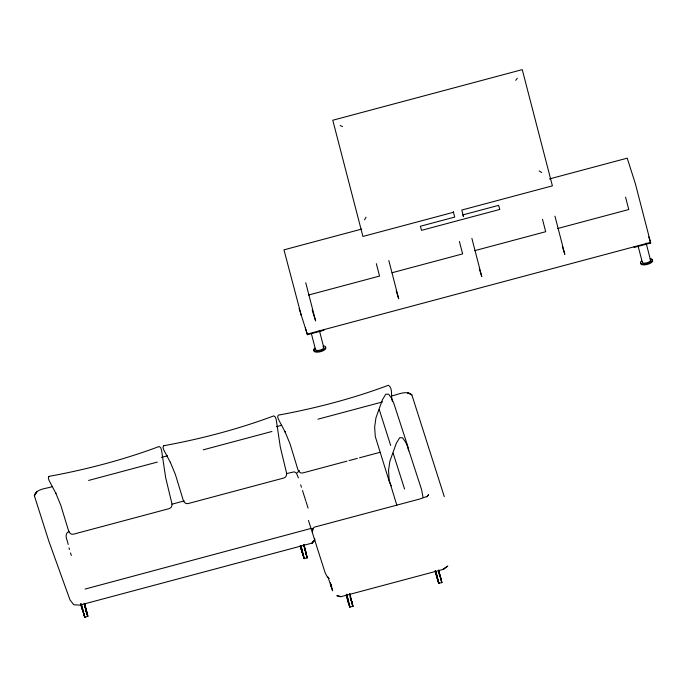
<?xml version="1.0" encoding="UTF-8"?>
<svg xmlns="http://www.w3.org/2000/svg" width="687" height="687" viewBox="0 0 687 687"><rect width="100%" height="100%" fill="white"/><g stroke="black" fill="none" stroke-linecap="round" stroke-linejoin="round"><path stroke-width="1.03" d="M312.473 530.089L312.817 528.647L314.26 527.187L420.109 498.917L427.168 496.34L428.619 494.683L426.764 496.907M80.808 604.483L84.887 617.364L87.884 616.179L84.741 604.028M300.253 545.512L302.95 554.71L303.13 554.28M300.279 545.864L303.989 558.462L307.175 557.99L303.946 544.396M346.196 594.916L349.683 606.913L352.878 606.441L349.906 593.86M437.739 578.986L437.559 579.416L435.24 570.828M435.103 571.172L438.598 583.169L441.784 582.696L438.71 569.935M364.574 219.814L365.991 217.204M515.739 80.319L517.32 78.224M297.17 472.793L299.463 470.569M81.607 604.663L84.887 617.364L82.011 607.72L83.385 612.031M301.241 549.325L302.581 552.554M439.319 574.959L438.77 571.696M311.108 528.423L85.068 589.077M443.287 568.93L447.787 566.062L443.793 569.231L340.623 596.788L336.819 595.698L340.512 596.385M69.018 531.678L67.403 532.425C64.269 535.912 67.721 540.635 68.142 544.465M361.74 229.072L283.963 249.845L301.241 315.239L301.078 314.603M549.445 178.938L627.222 158.165L635.389 183.79L650.709 243.035L634.238 247.432L634.067 246.796M453.54 212.257L362.916 236.457L332.774 120.242L522.257 69.636L552.4 185.851L461.776 210.05L463.424 216.422L462.935 214.885L498.633 205.353L499.784 209.441L421.517 230.343L420.375 226.255L454.7 217.083L453.283 211.63M308.497 295.058L379.55 276.08L376.347 263.679M392.114 272.722L462.626 253.889L459.414 241.489M474.64 250.678L545.693 231.708L542.49 219.308M557.707 228.496L628.76 209.518L625.556 197.117M299.12 308.454L307.278 334.08L650.546 242.399M305.32 327.931L307.45 334.715L323.921 330.31L323.757 329.674M52.401 486.516C46.536 488.895 36.591 488.268 34.35 495.688L48.863 541.236L69.988 599.88L73.758 604.775L79.915 605.101L312.07 543.099L314.74 540.411L314.74 538.445M161.351 457.413L167.516 455.773M276.457 426.67L281.636 425.296M391.702 395.884C398.031 394.802 405.974 389.95 411.848 394.836L444.283 496.624M88.597 480.445L157.289 462.093M203.249 449.822L271.94 431.479M317.901 419.199L382.487 401.947M172.136 504.138L184.271 500.9M286.376 473.626L294.251 471.832L296.432 473.111L298.433 477.877M347.038 461.123L302.572 472.999L300.648 472.888L298.931 471.634L297.883 469.582L290.06 443.931L284.976 431.616L285.182 432.071L278.355 419.182L277.634 416.966L278.235 415.154C315.608 408.31 352.895 398.554 388.481 385.244C393.35 388.662 390.422 396.373 392.337 401.191M349.108 460.573L357.377 458.366M359.447 457.817L380.126 452.286M301.584 550.922L300.631 546.122M349.992 596.797L352.019 602.259L350.817 599.39M347.287 599.373L350.061 607.196L346.772 594.495M84.827 606.964L86.845 612.426L85.652 609.558M82.114 609.541L80.911 603.761M340.194 125.523L342.555 126.571M539.175 170.951L541.699 172.506M305.947 553.524L306.316 553.808L304.101 545.229M329.228 578.514L327.39 576.977L325.217 573.018L308.463 520.445M391.204 485.846L389.349 481.733L375.3 436.589L374.647 426.979L375.969 417.739L382.453 399.714L385.785 394.183L388.705 394.201L391.994 399.044L393.883 403.561L407.692 445.983L408.602 450.818M423.02 497.276L421.569 489.539L407.76 447.117L405.871 442.6L402.582 437.756L399.662 437.739L396.33 443.27L389.847 461.295L388.524 470.535L389.177 480.144L396.871 505.349M327.965 576.994L332.585 590.811L331.16 584.877M300.683 484.824L301.456 487.229M648.751 236.886L650.709 243.035M562.327 246.504L564.843 254.388L554.95 216.165M479.26 268.694L481.767 276.578L471.883 238.355M396.184 290.876L398.7 298.759L388.816 260.536M439.208 573.13L440.925 578.514L439.448 574.779M439.56 574.736L441.964 582.267M437.19 577.26L436.09 573.808L438.967 583.452L435.936 571.73M379.258 409.598L390.688 445.485M393.136 453.154L404.566 489.041M312.173 310.112L315.625 320.949L305.741 282.726M350.645 598.48L353.049 606.011M351.332 601.606L352.568 605.479M348.549 601.864L347.175 597.553L348.653 603.16L346.428 594.581M302.503 490.509L305.784 500.84M304.599 548.432L306.316 553.808M305.251 550.974L307.355 557.561M305.329 552.185L306.247 555.087M302.203 551.97L304.358 558.746L301.078 546.045M70.529 552.923L71.328 555.439M85.48 608.648L87.884 616.179M85.549 609.841L87.395 615.646M306.067 501.742L308.068 508.131M646.132 243.069L650.555 260.175M638.154 246.281L642.319 262.374M438.581 570.605L441.784 582.696M435.764 571.352L437.241 577.08M435.455 571.017L438.598 583.169M319.343 330.353L323.766 347.45M311.366 333.556L315.531 349.649M307.278 334.08L307.45 334.715M349.589 593.748L352.878 606.441M346.609 594.143L348.584 601.778M346.54 594.762L349.683 606.913M303.894 545.298L307.175 557.99M303.723 544.946L304.951 550.029M300.906 545.693L302.632 552.374M300.846 546.311L303.989 558.462M300.734 546.131L302.95 554.71M84.63 603.847L86.845 612.426M84.424 603.907L87.704 616.608M84.149 603.229L86.476 612.143M69.018 547.865L69.456 549.557M81.014 603.787L84.518 617.081M80.783 604.131L81.77 607.943M330.473 582.791L331.263 586.655L331.194 584.757M650.16 258.561A6.192 2.344 -14.5 0 1 651.173 261.721A6.192 2.344 -14.5 0 1 642.706 263.98A6.192 2.344 -14.5 0 1 641.701 260.828M651.491 259.66A6.192 2.344 -14.5 0 1 648.906 263.911A6.192 2.344 -14.5 0 1 640.679 263.765M650.288 259.815A4.268 1.614 -14.5 0 1 646.381 262.941A4.268 1.614 -14.5 0 1 642.62 261.455M322.967 346.832A4.268 1.614 -14.5 0 1 320.674 349.932A4.268 1.614 -14.5 0 1 315.539 349.219M323.371 345.844A6.192 2.344 -14.5 0 1 324.384 349.005A6.192 2.344 -14.5 0 1 315.917 351.263A6.192 2.344 -14.5 0 1 314.912 348.103M325.475 347.321A6.192 2.344 -14.5 0 1 319.798 351.864A6.192 2.344 -14.5 0 1 314.337 349.709M312.628 529.359L312.499 531.815L312.817 528.647L312.628 529.359M48.94 476.392L48.33 478.204L49.06 480.428L55.879 493.318L55.673 492.854L60.757 505.168L68.588 530.828L69.636 532.872L71.345 534.125L73.269 534.246L169.44 508.56L171.054 507.504L171.922 505.555L171.827 503.253L165.661 477.705L161.582 450.337L160.715 447.744L159.186 446.481C123.591 459.792 86.304 469.547 48.94 476.392M163.583 445.769L162.982 447.581L163.712 449.805L170.531 462.694L170.324 462.231L175.408 474.554L183.231 500.205L184.288 502.249L185.997 503.511L187.92 503.623L284.092 477.937L285.698 476.881L286.573 474.932L286.47 472.63L280.313 447.082L276.226 419.723L275.367 417.129L273.838 415.867C238.243 429.169 200.956 438.933 163.583 445.769M35.655 493.438L34.35 495.688L36.78 491.815L35.655 493.438M314.062 540.42L312.07 543.099L314.062 540.42M409.607 393.531L407.554 392.775L411.848 394.836L409.607 393.531"/></g></svg>
